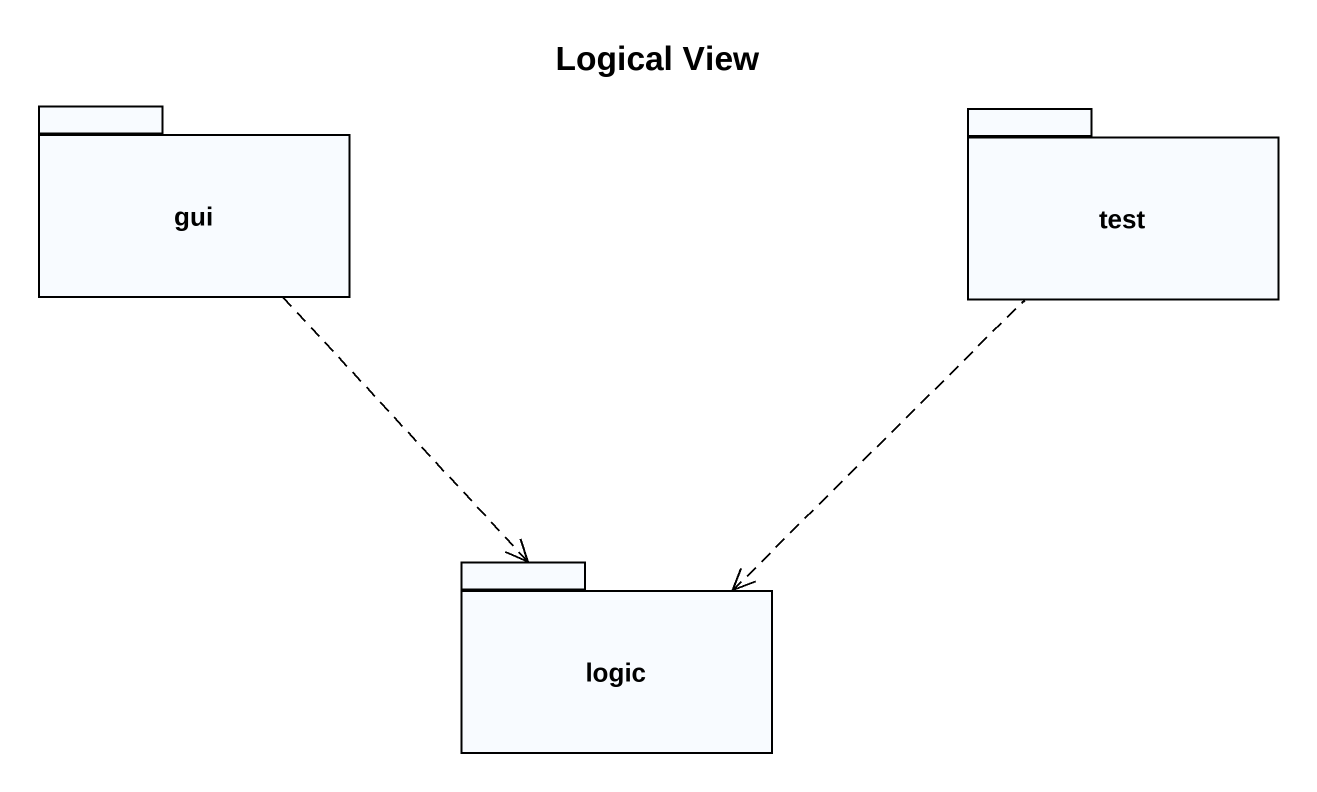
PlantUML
@startuml
title Logical View
package gui {
}
package test {
}
package logic {
}
gui ..> logic
logic <.up. test
@enduml
